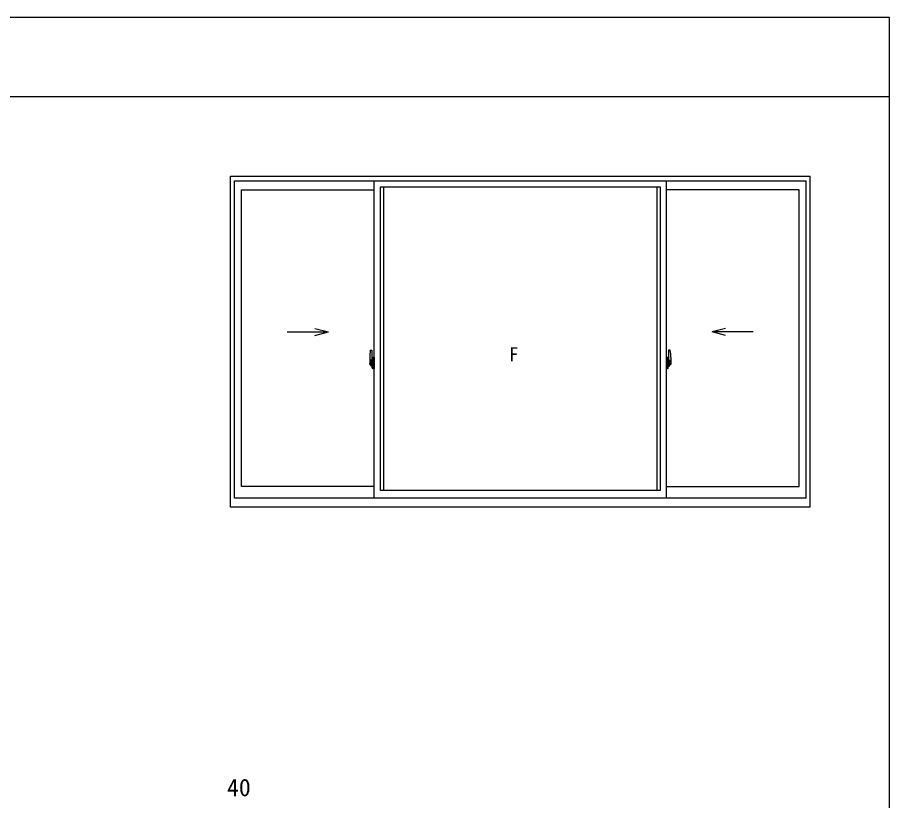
# Model space of a CAD drawing. Units: millimetres, scale not verified. Extents: x -437 to 438, y -281 to 278.
# Drawn here: x 163.7 to 438.2, y -2.6 to 244.1 of the extents above; entities that cross this region are included whole.
import ezdxf
from ezdxf.enums import TextEntityAlignment as Align

# ---------------------------------------------------------------- set-up
doc = ezdxf.new("R2010")
doc.units = ezdxf.units.MM
doc.header["$LTSCALE"] = 2
for name, color, linetype in [('0-5_YKK_A1', 4, 'Continuous'), ('0-6_YKK_D', 6, 'Continuous'), ('0-7_YKK_ZWAK', 7, 'Continuous')]:
    doc.layers.add(name, color=color, linetype=linetype)
doc.styles.add('ＭＳ ゴシック', font='')
doc.styles.get('ＭＳ ゴシック').set_extended_font_data('MS Gothic')

msp = doc.modelspace()

# ---------------------------------------------------------------- linework, layer by layer
at = {"layer": '0-5_YKK_A1'}
for p, q in [((231.95, 192.6), (411.95, 192.6)), ((231.95, 92.6), (231.95, 192.6)), ((275.95, 92.6), (275.95, 192.6)), ((367.95, 92.6), (367.95, 192.6)), ((411.95, 92.6), (411.95, 192.6)), ((413.2, 89.85), (413.2, 194.1)), ((234.2, 189.75), (275.95, 189.75)), ((234.2, 96.3), (234.2, 189.75)), ((277.95, 95.1), (277.95, 190.7)), ((279, 95.1), (279, 190.7)), ((364.9, 190.7), (364.9, 95.1)), ((257.312, 146.147), (261.545, 145.013)), ((386.588, 146.147), (382.355, 145.013)), ((248.605, 145.013), (261.545, 145.013)), ((257.312, 143.878), (261.545, 145.013)), ((395.295, 145.013), (382.355, 145.013)), ((386.588, 143.878), (382.355, 145.013)), ((274.791, 139.259), (275.224, 139.274)), ((275.25, 139.249), (275.25, 135.99)), ((368.65, 139.249), (368.65, 135.99)), ((369.109, 139.259), (368.676, 139.274)), ((274.378, 135.1), (276.115, 135.1)), ((274.55, 137.005), (274.55, 134.788)), ((274.598, 134.738), (274.805, 134.731)), ((275.138, 136.142), (274.75, 136.142)), ((274.75, 135.083), (274.75, 136.142)), ((274.75, 135.08), (274.75, 135.083)), ((274.751, 135.033), (274.75, 135.08)), ((274.751, 135.043), (274.75, 135.08)), ((274.775, 136.07), (275.138, 136.07)), ((274.775, 135.09), (274.775, 136.07)), ((274.805, 134.903), (274.805, 134.731)), ((275.02, 134.903), (274.805, 134.903)), ((274.84, 134.834), (274.805, 134.834)), ((274.84, 134.785), (275.075, 134.785)), ((274.84, 134.655), (274.84, 134.785)), ((274.84, 134.639), (274.84, 134.655)), ((274.84, 134.639), (275.129, 134.639)), ((275.02, 134.909), (275.02, 134.875)), ((275.06, 134.909), (275.02, 134.909)), ((275.06, 135.693), (275.06, 134.875)), ((275.235, 135.693), (275.06, 135.693)), ((275.075, 135.361), (275.06, 135.361)), ((275.075, 135.247), (275.075, 135.445)), ((275.075, 135.247), (275.175, 135.247)), ((275.075, 135.247), (275.075, 135.247)), ((275.075, 135.173), (275.075, 135.247)), ((275.075, 135.173), (275.175, 135.173)), ((275.075, 135.127), (275.075, 135.173)), ((275.075, 135.127), (275.175, 135.127)), ((275.075, 134.934), (275.075, 135.127)), ((275.075, 134.934), (275.175, 134.934)), ((275.075, 134.879), (275.075, 134.934)), ((275.075, 134.879), (275.175, 134.879)), ((275.075, 134.875), (275.075, 134.879)), ((275.175, 134.834), (275.163, 134.834)), ((275.175, 135.865), (275.175, 135.915)), ((275.175, 135.693), (275.175, 135.471)), ((275.25, 135.574), (275.175, 135.574)), ((275.175, 135.247), (275.175, 134.449)), ((275.345, 135.247), (275.175, 135.247)), ((275.175, 135.247), (275.175, 135.247)), ((275.175, 135.173), (275.175, 135.247)), ((275.175, 135.127), (275.175, 135.173)), ((275.175, 134.934), (275.175, 135.127)), ((275.175, 135.104), (275.175, 134.834)), ((275.175, 134.879), (275.175, 134.934)), ((275.175, 134.875), (275.175, 134.879)), ((275.175, 134.875), (275.175, 134.744)), ((275.175, 134.744), (275.175, 134.732)), ((275.175, 134.732), (275.175, 134.68)), ((275.235, 135.99), (275.235, 135.693)), ((275.25, 135.99), (275.235, 135.99)), ((275.25, 136.03), (275.25, 135.471)), ((275.25, 135.471), (275.25, 135.823)), ((275.25, 135.532), (275.25, 135.767)), ((275.25, 134.727), (275.25, 135.247)), ((275.25, 135.247), (275.25, 134.449)), ((275.275, 135.848), (275.375, 135.85)), ((275.375, 134.7), (275.275, 134.702)), ((275.375, 136.955), (275.375, 136.05)), ((275.5, 136.05), (275.375, 136.05)), ((275.375, 135.683), (275.375, 135.996)), ((275.375, 134.554), (275.375, 134.867)), ((275.525, 136.025), (275.399, 136.021)), ((275.525, 134.525), (275.399, 134.529)), ((275.4, 136.025), (275.4, 136.05)), ((275.525, 136.025), (275.4, 136.025)), ((275.4, 134.525), (275.4, 134.5)), ((275.525, 134.525), (275.4, 134.525)), ((275.423, 135.609), (275.423, 134.941)), ((275.5, 137.005), (275.425, 137.005)), ((275.435, 135.608), (275.435, 134.592)), ((275.92, 135.649), (275.46, 135.633)), ((275.46, 134.567), (275.92, 134.551)), ((275.5, 137.005), (275.5, 136.05)), ((275.5, 136.98), (275.525, 136.98)), ((275.5, 134.675), (275.5, 134.618)), ((275.525, 137.01), (275.95, 137.025)), ((275.525, 137.01), (275.525, 136.025)), ((275.525, 136.98), (275.525, 136.025)), ((275.875, 134.7), (275.525, 134.7)), ((275.525, 134.593), (275.875, 134.593)), ((275.525, 133.57), (275.525, 134.525)), ((275.605, 135.765), (275.605, 135.695)), ((275.79, 135.79), (275.63, 135.79)), ((275.63, 135.67), (275.79, 135.67)), ((275.815, 135.765), (275.815, 135.695)), ((275.9, 134.675), (275.9, 134.618)), ((275.935, 135.634), (275.935, 134.566)), ((275.935, 135.634), (275.935, 135.629)), ((275.95, 135.413), (275.935, 135.413)), ((275.95, 135.088), (275.935, 135.088)), ((275.95, 137.025), (275.95, 133.525)), ((369.522, 135.1), (367.785, 135.1)), ((368.375, 137.01), (367.95, 137.025)), ((367.95, 137.025), (367.95, 133.525)), ((367.95, 135.413), (367.965, 135.413)), ((367.95, 135.088), (367.965, 135.088)), ((367.965, 135.634), (367.965, 134.566)), ((367.965, 135.634), (367.965, 135.629)), ((367.98, 135.649), (368.44, 135.633)), ((368.44, 134.567), (367.98, 134.551)), ((368, 134.675), (368, 134.618)), ((368.025, 134.7), (368.375, 134.7)), ((368.375, 134.593), (368.025, 134.593)), ((368.085, 135.765), (368.085, 135.695)), ((368.11, 135.79), (368.27, 135.79)), ((368.27, 135.67), (368.11, 135.67)), ((368.295, 135.765), (368.295, 135.695)), ((368.375, 137.01), (368.375, 136.025)), ((368.375, 136.98), (368.375, 136.025)), ((368.4, 136.98), (368.375, 136.98)), ((368.375, 136.025), (368.501, 136.021)), ((368.375, 136.025), (368.5, 136.025)), ((368.375, 134.525), (368.501, 134.529)), ((368.375, 133.57), (368.375, 134.525)), ((368.375, 134.525), (368.5, 134.525)), ((368.4, 137.005), (368.4, 136.05)), ((368.4, 137.005), (368.475, 137.005)), ((368.4, 136.05), (368.525, 136.05)), ((368.4, 134.675), (368.4, 134.618)), ((368.465, 135.608), (368.465, 134.592)), ((368.477, 135.609), (368.477, 134.941)), ((368.5, 136.025), (368.5, 136.05)), ((368.5, 134.525), (368.5, 134.5)), ((368.525, 136.955), (368.525, 136.05)), ((368.525, 135.683), (368.525, 135.996)), ((368.625, 135.848), (368.525, 135.85)), ((368.525, 134.554), (368.525, 134.867)), ((368.525, 134.7), (368.625, 134.702)), ((368.555, 135.247), (368.725, 135.247)), ((368.65, 136.03), (368.65, 135.471)), ((368.65, 135.99), (368.665, 135.99)), ((368.65, 135.471), (368.65, 135.823)), ((368.65, 135.532), (368.65, 135.767)), ((368.65, 135.574), (368.725, 135.574)), ((368.65, 134.727), (368.65, 135.247)), ((368.65, 135.247), (368.65, 134.449)), ((368.665, 135.99), (368.665, 135.693)), ((368.665, 135.693), (368.84, 135.693)), ((368.725, 135.865), (368.725, 135.915)), ((368.725, 135.693), (368.725, 135.471)), ((368.725, 135.247), (368.725, 134.449)), ((368.725, 135.247), (368.725, 135.247)), ((368.825, 135.247), (368.725, 135.247)), ((368.725, 135.173), (368.725, 135.247)), ((368.825, 135.173), (368.725, 135.173)), ((368.725, 135.127), (368.725, 135.173)), ((368.825, 135.127), (368.725, 135.127)), ((368.725, 134.934), (368.725, 135.127)), ((368.725, 135.104), (368.725, 134.834)), ((368.825, 134.934), (368.725, 134.934)), ((368.725, 134.879), (368.725, 134.934)), ((368.825, 134.879), (368.725, 134.879)), ((368.725, 134.875), (368.725, 134.879)), ((368.725, 134.875), (368.725, 134.744)), ((368.725, 134.834), (368.737, 134.834)), ((368.725, 134.744), (368.725, 134.732)), ((368.725, 134.732), (368.725, 134.68)), ((368.762, 136.142), (369.15, 136.142)), ((369.125, 136.07), (368.762, 136.07)), ((369.06, 134.639), (368.771, 134.639)), ((368.825, 135.247), (368.825, 135.445)), ((368.825, 135.361), (368.84, 135.361)), ((368.825, 135.247), (368.825, 135.247)), ((368.825, 135.173), (368.825, 135.247)), ((368.825, 135.127), (368.825, 135.173)), ((368.825, 134.934), (368.825, 135.127)), ((368.825, 134.879), (368.825, 134.934)), ((368.825, 134.875), (368.825, 134.879)), ((369.06, 134.785), (368.825, 134.785)), ((368.84, 135.693), (368.84, 134.875)), ((368.84, 134.909), (368.88, 134.909)), ((368.88, 134.909), (368.88, 134.875)), ((368.88, 134.903), (369.095, 134.903)), ((369.06, 134.834), (369.095, 134.834)), ((369.06, 134.655), (369.06, 134.785)), ((369.06, 134.639), (369.06, 134.655)), ((369.095, 134.903), (369.095, 134.731)), ((369.302, 134.738), (369.095, 134.731)), ((369.125, 135.09), (369.125, 136.07)), ((369.149, 135.033), (369.15, 135.08)), ((369.149, 135.043), (369.15, 135.08)), ((369.15, 135.083), (369.15, 136.142)), ((369.15, 135.08), (369.15, 135.083)), ((369.35, 137.005), (369.35, 134.788)), ((274.95, 134.387), (274.95, 134.337)), ((275.138, 134.337), (274.95, 134.337)), ((274.975, 134.412), (275.138, 134.412)), ((275.375, 133.595), (275.375, 134.5)), ((275.5, 134.5), (275.375, 134.5)), ((275.5, 133.545), (275.425, 133.545)), ((275.5, 133.545), (275.5, 134.5)), ((275.5, 133.57), (275.525, 133.57)), ((368.4, 133.57), (368.375, 133.57)), ((368.4, 133.545), (368.4, 134.5)), ((368.4, 134.5), (368.525, 134.5)), ((368.4, 133.545), (368.475, 133.545)), ((368.525, 133.595), (368.525, 134.5)), ((368.925, 134.412), (368.762, 134.412)), ((368.762, 134.337), (368.95, 134.337)), ((368.95, 134.387), (368.95, 134.337)), ((275.95, 96.3), (234.2, 96.3)), ((367.95, 96.3), (409.7, 96.3)), ((365.95, 95.1), (277.95, 95.1)), ((411.95, 92.6), (231.95, 92.6))]:
    msp.add_line(p, q, dxfattribs=at)
for points in [[(413.2, 89.85), (230.7, 89.85), (230.7, 194.1), (413.2, 194.1)], [(277.95, 190.7), (365.95, 190.7), (365.95, 95.1)], [(409.7, 96.3), (409.7, 189.75), (367.95, 189.75)], [(274.84, 134.785), (274.84, 134.875), (275.075, 134.875), (275.175, 134.875)], [(275.172, 134.664), (275.169, 134.658), (275.164, 134.653), (275.153, 134.645), (275.138, 134.64), (275.121, 134.64), (275.11, 134.642), (275.099, 134.645), (275.075, 134.655), (275.075, 134.655)], [(275.175, 136.032), (275.175, 135.693), (275.175, 135.471)], [(275.175, 135.471), (275.345, 135.471), (275.345, 135.273)], [(275.175, 135.273), (275.345, 135.273), (275.345, 135.247)], [(275.423, 135.609), (275.423, 135.609), (275.414, 135.611), (275.404, 135.616), (275.392, 135.629), (275.379, 135.655), (275.375, 135.683)], [(275.375, 134.867), (275.375, 134.876), (275.383, 134.904), (275.39, 134.917), (275.399, 134.929), (275.407, 134.936), (275.418, 134.94), (275.423, 134.941)], [(275.525, 134.525), (275.525, 133.54), (275.95, 133.525)], [(368.375, 134.525), (368.375, 133.54), (367.95, 133.525)], [(368.477, 135.609), (368.477, 135.609), (368.486, 135.611), (368.496, 135.616), (368.508, 135.629), (368.521, 135.655), (368.525, 135.683)], [(368.525, 134.867), (368.525, 134.876), (368.517, 134.904), (368.51, 134.917), (368.501, 134.929), (368.493, 134.936), (368.482, 134.94), (368.477, 134.941)], [(368.725, 135.471), (368.555, 135.471), (368.555, 135.273)], [(368.725, 135.273), (368.555, 135.273), (368.555, 135.247)], [(368.725, 136.032), (368.725, 135.693), (368.725, 135.471)], [(369.06, 134.785), (369.06, 134.875), (368.825, 134.875), (368.725, 134.875)], [(368.728, 134.664), (368.731, 134.658), (368.736, 134.653), (368.747, 134.645), (368.762, 134.64), (368.779, 134.64), (368.79, 134.642), (368.801, 134.645), (368.825, 134.655), (368.825, 134.655)], [(274.95, 134.337), (274.928, 134.367), (274.917, 134.384)], [(368.95, 134.337), (368.972, 134.367), (368.983, 134.384)]]:
    msp.add_lwpolyline(points, dxfattribs=at)
for centre, radius, start, end in [((287.8, 136.964), 13.25, 170.20654, 179.82143), ((274.792, 139.209), 0.05, 92, 170.20654), ((275.225, 139.249), 0.025, 0, 92), ((368.675, 139.249), 0.025, 88, 180), ((369.108, 139.209), 0.05, 9.79346, 88), ((356.1, 136.964), 13.25, 0.17857, 9.79346), ((274.6, 134.788), 0.05, 180, 268), ((274.775, 136.095), 0.025, 180, 270), ((276.226, 135.08), 1.476, 179.91894, 190.81318), ((276.058, 135.022), 1.307, 179.5362, 192.85144), ((276.247, 135.049), 1.472, 178.42075, 189.33089), ((275.699, 134.943), 0.933, 188.62914, 193.1575), ((276.058, 135.022), 1.307, 192.85144, 209.23122), ((275.699, 134.943), 0.933, 193.1575, 216.63292), ((275.66, 134.963), 0.88, 189.9821, 192.05297), ((275.66, 134.963), 0.88, 192.05297, 218.82619), ((275.08, 134.88), 0.095, 266.91231, 356.7406), ((275.138, 136.03), 0.113, 0, 90), ((275.138, 136.032), 0.0375, 0, 90), ((275.275, 135.823), 0.025, 91, 180), ((275.275, 134.727), 0.025, 180, 269.00002), ((275.425, 136.955), 0.05, 90, 180), ((275.4, 135.996), 0.025, 91.99999, 180), ((275.4, 134.554), 0.025, 180, 268.00001), ((275.46, 135.607), 0.0254, 88.99206, 157.90245), ((275.46, 134.593), 0.0256, 202.43823, 270.66726), ((275.525, 134.675), 0.025, 90, 180), ((275.525, 134.618), 0.025, 180, 270), ((275.63, 135.765), 0.025, 90, 180), ((275.63, 135.695), 0.025, 180, 270), ((275.79, 135.765), 0.025, 0, 90), ((275.79, 135.695), 0.025, 270, 0), ((275.875, 134.675), 0.025, 0, 90), ((275.875, 134.618), 0.025, 270, 0), ((368.025, 134.675), 0.025, 90, 180), ((368.025, 134.618), 0.025, 180, 270), ((368.11, 135.765), 0.025, 90, 180), ((368.11, 135.695), 0.025, 180, 270), ((368.27, 135.765), 0.025, 0, 90), ((368.27, 135.695), 0.025, 270, 0), ((368.375, 134.675), 0.025, 0, 90), ((368.375, 134.618), 0.025, 270, 0), ((368.44, 135.607), 0.0254, 22.09755, 91.00794), ((368.44, 134.593), 0.0256, 269.33274, 337.56177), ((368.475, 136.955), 0.05, 0, 90), ((368.5, 135.996), 0.025, 0, 88.00001), ((368.5, 134.554), 0.025, 271.99999, 0), ((368.625, 135.823), 0.025, 0, 89), ((368.625, 134.727), 0.025, 270.99998, 0), ((368.762, 136.03), 0.113, 90, 180), ((368.762, 136.032), 0.0375, 90, 180), ((368.82, 134.88), 0.095, 183.2594, 273.08769), ((368.24, 134.963), 0.88, 321.17381, 347.94703), ((368.201, 134.943), 0.933, 323.36708, 346.8425), ((367.842, 135.022), 1.307, 330.76878, 347.14856), ((368.24, 134.963), 0.88, 347.94703, 350.0179), ((367.653, 135.049), 1.472, 350.66911, 1.57925), ((368.201, 134.943), 0.933, 346.8425, 351.37086), ((367.842, 135.022), 1.307, 347.14856, 0.4638), ((367.674, 135.08), 1.476, 349.18682, 0.08106), ((369.125, 136.095), 0.025, 270, 0), ((369.3, 134.788), 0.05, 272, 0), ((274.975, 134.387), 0.025, 90, 180), ((275.138, 134.449), 0.0375, 270, 0), ((275.138, 134.449), 0.113, 270, 0), ((275.425, 133.595), 0.05, 180, 270), ((368.475, 133.595), 0.05, 270, 0), ((368.762, 134.449), 0.113, 180, 270), ((368.762, 134.449), 0.0375, 180, 270), ((368.925, 134.387), 0.025, 0, 90)]:
    msp.add_arc(centre, radius, start, end, dxfattribs=at)
for centre, major_axis, ratio, start_param, end_param in [((275.175, 135.445), (0.1, 0), 0.251336, 1.5707963, 3.1415927), ((275.175, 135.247), (0.1, 0), 0.251336, 1.5707963, 3.1415927), ((275.075, 134.68), (0.1, 0), 0.637322, 6.0305051, 6.2831853), ((275.46, 135.608), (-0.0236, 0.0086), 0.995692, 6.2803203, 6.6313047), ((275.46, 134.592), (0.0236, 0.0086), 0.995692, 2.7934732, 3.1444576), ((275.92, 135.634), (0.0106, 0.011), 0.965668, 5.4977978, 7.1034794), ((275.92, 134.566), (-0.0106, 0.011), 0.965668, 2.3212985, 3.9269802), ((367.98, 135.634), (-0.0106, 0.011), 0.965668, 5.4628912, 7.0685728), ((367.98, 134.566), (0.0106, 0.011), 0.965668, 2.3562051, 3.9618868), ((368.44, 135.608), (0.0236, 0.0086), 0.995692, 5.9350659, 6.2860503), ((368.44, 134.592), (-0.0236, 0.0086), 0.995692, 3.1387277, 3.4897121), ((368.725, 135.445), (-0.1, 0), 0.251336, 3.1415927, 4.712389), ((368.725, 135.247), (-0.1, 0), 0.251336, 3.1415927, 4.712389), ((368.825, 134.68), (-0.1, 0), 0.637322, 0, 0.2526803)]:
    msp.add_ellipse(centre, major_axis=major_axis, ratio=ratio, start_param=start_param, end_param=end_param, dxfattribs=at)
at = {"layer": '0-7_YKK_ZWAK'}
for p, q in [((438.2, 244.1), (-436.8, 244.1)), ((438.2, 219.1), (-436.8, 219.1))]:
    msp.add_line(p, q, dxfattribs=at)
msp.add_lwpolyline([(-436.8, -280.9), (438.2, -280.9), (438.2, 244.1)], dxfattribs=at)

# ---------------------------------------------------------------- texts
at = {"layer": '0-5_YKK_A1', "style": 'ＭＳ ゴシック'}
msp.add_text('F', height=4.399, dxfattribs=at).set_placement((318.384, 134.475), align=Align.BOTTOM_LEFT)
at = {"layer": '0-6_YKK_D', "style": 'ＭＳ ゴシック'}
msp.add_text('40', height=5.499, dxfattribs=at).set_placement((229.628, -2.9), align=Align.BOTTOM_LEFT)

doc.saveas('drawing.dxf')
